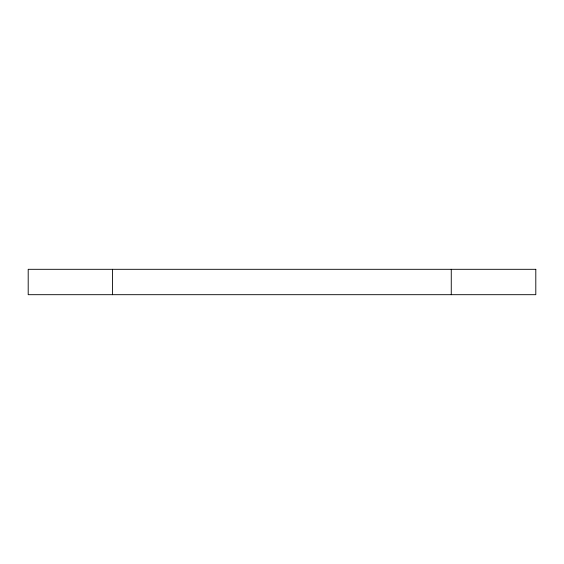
<?xml version="1.0" encoding="UTF-8"?>
<svg xmlns="http://www.w3.org/2000/svg" width="564" height="564" viewBox="0 0 564 564"><rect width="100%" height="100%" fill="white"/><g stroke="black" fill="none" stroke-linecap="round" stroke-linejoin="round"><path stroke-width="0.85" d="M451.263 269.31L451.263 294.69M112.49 269.31L112.49 294.69M535.8 269.31L28.2 269.31L28.2 294.69L535.8 294.69L535.8 269.31"/></g></svg>
